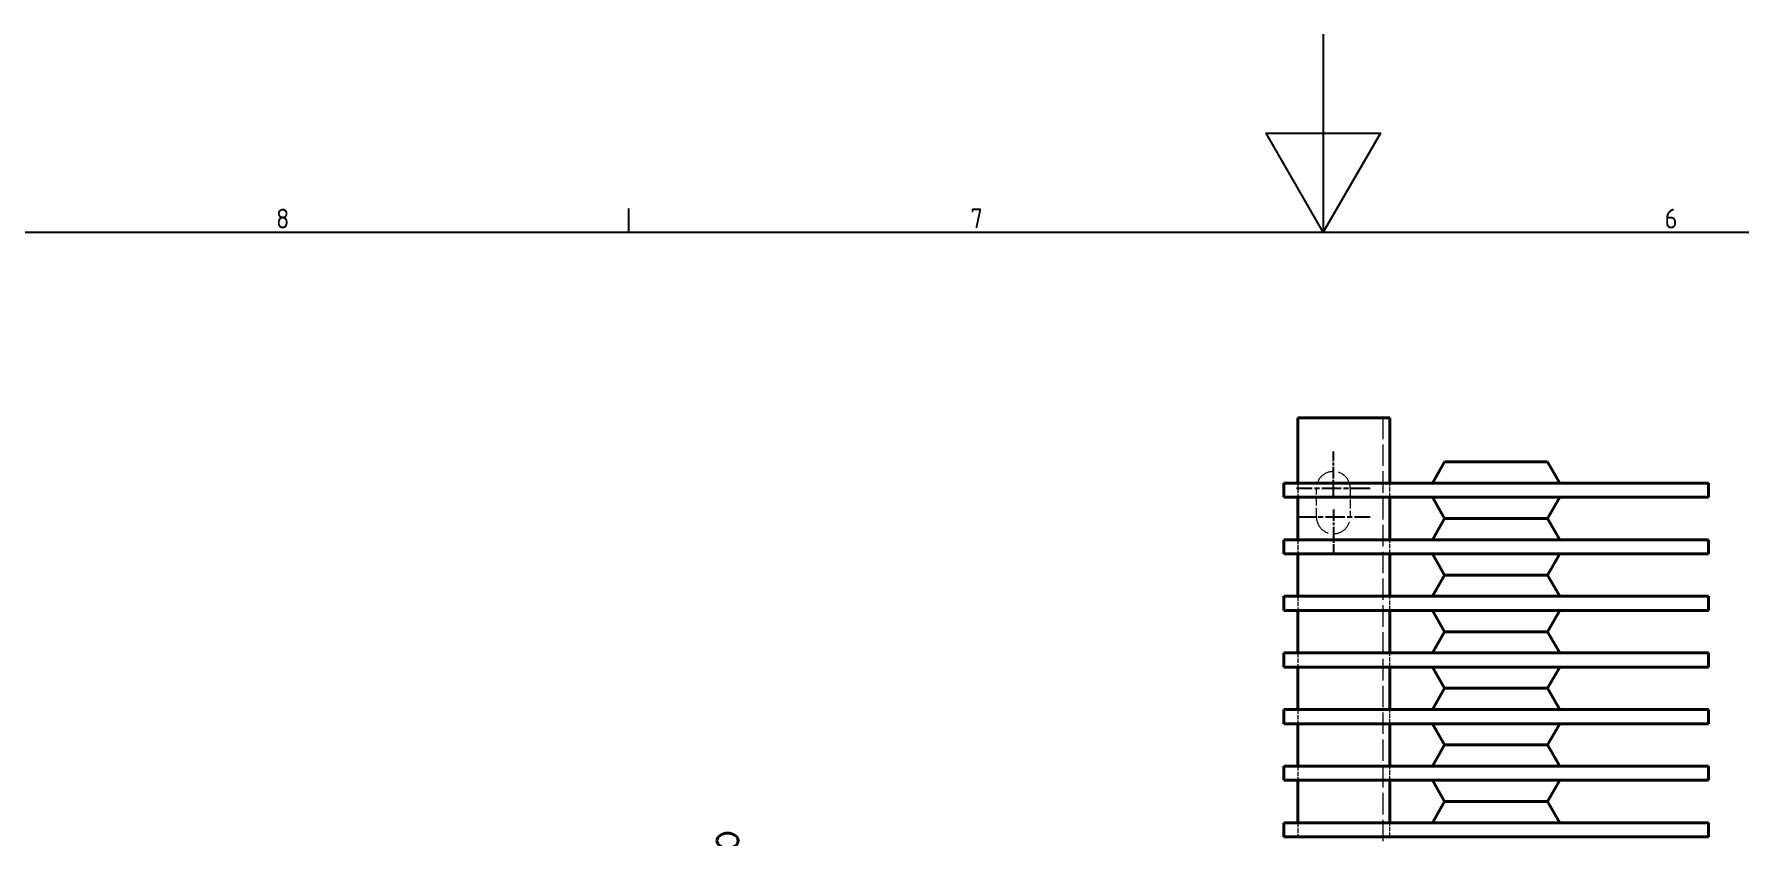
# Model space of a CAD drawing. Header units: millimetres. Extents: x 0 to 5887, y 0 to 4158.
# Drawn here: x 2033 to 3238, y 3591 to 4158 of the extents above; entities that cross this region are included whole.
import ezdxf

# ---------------------------------------------------------------- set-up
doc = ezdxf.new("R2010")
doc.units = ezdxf.units.MM
doc.header["$LTSCALE"] = 7
doc.linetypes.add('CHAIN', pattern=[0.3543, 0.2362, -0.0295, 0.0591, -0.0295])
doc.linetypes.add('DASHED', pattern=[0.2067, 0.1654, -0.0413])
doc.layers.get('0').update_dxf_attribs({"color": 3, "lineweight": 25})
for name, color, linetype, lineweight in [('가려진 것(ISO)', 2, 'DASHED', 18), ('가시적인 것(ISO)', 3, 'Continuous', 40), ('경계(ISO)', 7, 'Continuous', 25), ('중심 표식(ISO)', 1, 'Continuous', 25)]:
    doc.layers.add(name, color=color, linetype=linetype, lineweight=lineweight)
doc.styles.add('문자 텍스트_PSTEK_POSCO', font='isocp.shx')

# ---------------------------------------------------------------- blocks, each defined once
blk = doc.blocks.new('경계 Default Border')
at = {"layer": '경계(ISO)'}
blk.add_line((350.42, 574), (350.42, 576.4), dxfattribs=at)
at = {"layer": '경계(ISO)', "flags": 128}
for points in [[(420.5, 594), (420.5, 574), (414.73, 584), (426.27, 584), (420.5, 574)], [(20, 20), (20, 574), (821, 574), (821, 20), (20, 20)]]:
    blk.add_lwpolyline(points, dxfattribs=at)
at = {"layer": '경계(ISO)', "color": 2, "char_height": 2, "attachment_point": 7, "style": '문자 텍스트_PSTEK_POSCO'}
for s, insert in [('8', (314.8, 574.38)), ('7', (384.89, 574.4)), ('6', (454.97, 574.38))]:
    blk.add_mtext(s, dxfattribs=dict(at, insert=insert))

msp = doc.modelspace()

# ---------------------------------------------------------------- linework, layer by layer
at = {"layer": '가려진 것(ISO)', "ltscale": 13.089636}
msp.add_line((2985.6748, 3886.9575), (2985.6748, 2636.9575), dxfattribs=at)
at = {"layer": '가려진 것(ISO)', "ltscale": 2.720895}
for p, q in [((2925.6748, 3840.7575), (2925.6748, 3830.7575)), ((2990.6748, 3830.7575), (2990.6748, 3840.7575)), ((2925.6748, 3800.7575), (2925.6748, 3790.7575)), ((2990.6748, 3790.7575), (2990.6748, 3800.7575)), ((2925.6748, 3760.7575), (2925.6748, 3750.7575)), ((2990.6748, 3750.7575), (2990.6748, 3760.7575)), ((2925.6748, 3720.7575), (2925.6748, 3710.7575)), ((2990.6748, 3710.7575), (2990.6748, 3720.7575)), ((2925.6748, 3680.7575), (2925.6748, 3670.7575)), ((2990.6748, 3670.7575), (2990.6748, 3680.7575)), ((2925.6748, 3640.7575), (2925.6748, 3630.7575)), ((2990.6748, 3630.7575), (2990.6748, 3640.7575)), ((2925.6748, 3600.7575), (2925.6748, 3590.7575)), ((2990.6748, 3590.7575), (2990.6748, 3600.7575))]:
    msp.add_line(p, q, dxfattribs=at)
at = {"layer": '가려진 것(ISO)', "ltscale": 5.44189}
for p, q in [((2938.6748, 3816.9575), (2938.6748, 3836.9575)), ((2962.6748, 3836.9575), (2962.6748, 3816.9575))]:
    msp.add_line(p, q, dxfattribs=at)
at = {"layer": '가려진 것(ISO)', "ltscale": 13.043456}
for centre, start, end in [((2950.6748, 3836.9575), 0, 180), ((2950.6748, 3816.9575), 180, 0)]:
    msp.add_arc(centre, 12, start, end, dxfattribs=at)
at = {"layer": '가시적인 것(ISO)'}
for p, q in [((2925.6748, 3886.9575), (2990.6748, 3886.9575)), ((2925.6748, 3886.9575), (2925.6748, 3840.7575)), ((2990.6748, 3840.7575), (2990.6748, 3886.9575)), ((3029.335, 3855.7575), (3020.6748, 3840.7575)), ((3102.0145, 3855.7575), (3029.335, 3855.7575)), ((3102.0145, 3855.7575), (3110.6748, 3840.7575)), ((2932.1243, 3840.7575), (2915.6748, 3840.7575)), ((2915.6748, 3830.7575), (2915.6748, 3840.7575)), ((2932.1243, 3840.7575), (3031.4727, 3840.7575)), ((3099.8768, 3840.7575), (3031.4727, 3840.7575)), ((3099.8768, 3840.7575), (3199.2253, 3840.7575)), ((3215.6748, 3840.7575), (3199.2253, 3840.7575)), ((3215.6748, 3830.7575), (3215.6748, 3840.7575)), ((2915.6748, 3830.7575), (2932.1243, 3830.7575)), ((2925.6748, 3830.7575), (2925.6748, 3800.7575)), ((3031.4727, 3830.7575), (2932.1243, 3830.7575)), ((2990.6748, 3800.7575), (2990.6748, 3830.7575)), ((3029.335, 3815.7575), (3020.6748, 3830.7575)), ((3031.4727, 3830.7575), (3099.8768, 3830.7575)), ((3199.2253, 3830.7575), (3099.8768, 3830.7575)), ((3102.0145, 3815.7575), (3110.6748, 3830.7575)), ((3199.2253, 3830.7575), (3215.6748, 3830.7575)), ((3029.335, 3815.7575), (3020.6748, 3800.7575)), ((3102.0145, 3815.7575), (3029.335, 3815.7575)), ((3102.0145, 3815.7575), (3110.6748, 3800.7575)), ((2932.1243, 3800.7575), (2915.6748, 3800.7575)), ((2915.6748, 3790.7575), (2915.6748, 3800.7575)), ((2932.1243, 3800.7575), (3031.4727, 3800.7575)), ((3099.8768, 3800.7575), (3031.4727, 3800.7575)), ((3099.8768, 3800.7575), (3199.2253, 3800.7575)), ((3215.6748, 3800.7575), (3199.2253, 3800.7575)), ((3215.6748, 3790.7575), (3215.6748, 3800.7575)), ((2915.6748, 3790.7575), (2932.1243, 3790.7575)), ((2925.6748, 3790.7575), (2925.6748, 3760.7575)), ((3031.4727, 3790.7575), (2932.1243, 3790.7575)), ((2990.6748, 3760.7575), (2990.6748, 3790.7575)), ((3029.335, 3775.7575), (3020.6748, 3790.7575)), ((3031.4727, 3790.7575), (3099.8768, 3790.7575)), ((3199.2253, 3790.7575), (3099.8768, 3790.7575)), ((3102.0145, 3775.7575), (3110.6748, 3790.7575)), ((3199.2253, 3790.7575), (3215.6748, 3790.7575)), ((3029.335, 3775.7575), (3020.6748, 3760.7575)), ((3102.0145, 3775.7575), (3029.335, 3775.7575)), ((3102.0145, 3775.7575), (3110.6748, 3760.7575)), ((2932.1243, 3760.7575), (2915.6748, 3760.7575)), ((2915.6748, 3750.7575), (2915.6748, 3760.7575)), ((2932.1243, 3760.7575), (3031.4727, 3760.7575)), ((3099.8768, 3760.7575), (3031.4727, 3760.7575)), ((3099.8768, 3760.7575), (3199.2253, 3760.7575)), ((3215.6748, 3760.7575), (3199.2253, 3760.7575)), ((3215.6748, 3750.7575), (3215.6748, 3760.7575)), ((2915.6748, 3750.7575), (2932.1243, 3750.7575)), ((2925.6748, 3750.7575), (2925.6748, 3720.7575)), ((3031.4727, 3750.7575), (2932.1243, 3750.7575)), ((2990.6748, 3720.7575), (2990.6748, 3750.7575)), ((3029.335, 3735.7575), (3020.6748, 3750.7575)), ((3031.4727, 3750.7575), (3099.8768, 3750.7575)), ((3199.2253, 3750.7575), (3099.8768, 3750.7575)), ((3102.0145, 3735.7575), (3110.6748, 3750.7575)), ((3199.2253, 3750.7575), (3215.6748, 3750.7575)), ((3029.335, 3735.7575), (3020.6748, 3720.7575)), ((3102.0145, 3735.7575), (3029.335, 3735.7575)), ((3102.0145, 3735.7575), (3110.6748, 3720.7575)), ((2932.1243, 3720.7575), (2915.6748, 3720.7575)), ((2915.6748, 3710.7575), (2915.6748, 3720.7575)), ((2932.1243, 3720.7575), (3031.4727, 3720.7575)), ((3099.8768, 3720.7575), (3031.4727, 3720.7575)), ((3099.8768, 3720.7575), (3199.2253, 3720.7575)), ((3215.6748, 3720.7575), (3199.2253, 3720.7575)), ((3215.6748, 3710.7575), (3215.6748, 3720.7575)), ((2915.6748, 3710.7575), (2932.1243, 3710.7575)), ((2925.6748, 3710.7575), (2925.6748, 3680.7575)), ((3031.4727, 3710.7575), (2932.1243, 3710.7575)), ((2990.6748, 3680.7575), (2990.6748, 3710.7575)), ((3029.335, 3695.7575), (3020.6748, 3710.7575)), ((3031.4727, 3710.7575), (3099.8768, 3710.7575)), ((3199.2253, 3710.7575), (3099.8768, 3710.7575)), ((3102.0145, 3695.7575), (3110.6748, 3710.7575)), ((3199.2253, 3710.7575), (3215.6748, 3710.7575)), ((3029.335, 3695.7575), (3020.6748, 3680.7575)), ((3102.0145, 3695.7575), (3029.335, 3695.7575)), ((3102.0145, 3695.7575), (3110.6748, 3680.7575)), ((2932.1243, 3680.7575), (2915.6748, 3680.7575)), ((2915.6748, 3670.7575), (2915.6748, 3680.7575)), ((2932.1243, 3680.7575), (3031.4727, 3680.7575)), ((3099.8768, 3680.7575), (3031.4727, 3680.7575)), ((3099.8768, 3680.7575), (3199.2253, 3680.7575)), ((3215.6748, 3680.7575), (3199.2253, 3680.7575)), ((3215.6748, 3670.7575), (3215.6748, 3680.7575)), ((2915.6748, 3670.7575), (2932.1243, 3670.7575)), ((2925.6748, 3670.7575), (2925.6748, 3640.7575)), ((3031.4727, 3670.7575), (2932.1243, 3670.7575)), ((2990.6748, 3640.7575), (2990.6748, 3670.7575)), ((3029.335, 3655.7575), (3020.6748, 3670.7575)), ((3031.4727, 3670.7575), (3099.8768, 3670.7575)), ((3199.2253, 3670.7575), (3099.8768, 3670.7575)), ((3102.0145, 3655.7575), (3110.6748, 3670.7575)), ((3199.2253, 3670.7575), (3215.6748, 3670.7575)), ((3029.335, 3655.7575), (3020.6748, 3640.7575)), ((3102.0145, 3655.7575), (3029.335, 3655.7575)), ((3102.0145, 3655.7575), (3110.6748, 3640.7575)), ((2932.1243, 3640.7575), (2915.6748, 3640.7575)), ((2915.6748, 3630.7575), (2915.6748, 3640.7575)), ((2932.1243, 3640.7575), (3031.4727, 3640.7575)), ((3099.8768, 3640.7575), (3031.4727, 3640.7575)), ((3099.8768, 3640.7575), (3199.2253, 3640.7575)), ((3215.6748, 3640.7575), (3199.2253, 3640.7575)), ((3215.6748, 3630.7575), (3215.6748, 3640.7575)), ((2915.6748, 3630.7575), (2932.1243, 3630.7575)), ((2925.6748, 3630.7575), (2925.6748, 3600.7575)), ((3031.4727, 3630.7575), (2932.1243, 3630.7575)), ((2990.6748, 3600.7575), (2990.6748, 3630.7575)), ((3029.335, 3615.7575), (3020.6748, 3630.7575)), ((3031.4727, 3630.7575), (3099.8768, 3630.7575)), ((3199.2253, 3630.7575), (3099.8768, 3630.7575)), ((3102.0145, 3615.7575), (3110.6748, 3630.7575)), ((3199.2253, 3630.7575), (3215.6748, 3630.7575)), ((3029.335, 3615.7575), (3020.6748, 3600.7575)), ((3102.0145, 3615.7575), (3029.335, 3615.7575)), ((3102.0145, 3615.7575), (3110.6748, 3600.7575)), ((2932.1243, 3600.7575), (2915.6748, 3600.7575)), ((2915.6748, 3590.7575), (2915.6748, 3600.7575)), ((2932.1243, 3600.7575), (3031.4727, 3600.7575)), ((3099.8768, 3600.7575), (3031.4727, 3600.7575)), ((3099.8768, 3600.7575), (3199.2253, 3600.7575)), ((3215.6748, 3600.7575), (3199.2253, 3600.7575)), ((3215.6748, 3590.7575), (3215.6748, 3600.7575)), ((2915.6748, 3590.7575), (2932.1243, 3590.7575)), ((3031.4727, 3590.7575), (2932.1243, 3590.7575)), ((3031.4727, 3590.7575), (3099.8768, 3590.7575)), ((3199.2253, 3590.7575), (3099.8768, 3590.7575)), ((3199.2253, 3590.7575), (3215.6748, 3590.7575))]:
    msp.add_line(p, q, dxfattribs=at)
msp.add_ellipse((2522.6748, 3588.0751), major_axis=(-7.5, 0), ratio=0.707106781, dxfattribs=at)
at = {"layer": '중심 표식(ISO)', "linetype": 'CHAIN', "ltscale": 4.960648}
for p, q in [((2950.6748, 3831.7075), (2950.6748, 3862.9575)), ((2950.6748, 3822.2075), (2950.6748, 3790.9575))]:
    msp.add_line(p, q, dxfattribs=at)
at = {"layer": '중심 표식(ISO)', "linetype": 'CHAIN', "ltscale": 8.254583}
for p, q in [((2976.6748, 3836.9575), (2924.6748, 3836.9575)), ((2924.6748, 3816.9575), (2976.6748, 3816.9575))]:
    msp.add_line(p, q, dxfattribs=at)

# ---------------------------------------------------------------- block references
at = {"xscale": 7, "yscale": 7, "zscale": 7}
msp.add_blockref('경계 Default Border', (0, 0), dxfattribs=at)

doc.saveas('drawing.dxf')
